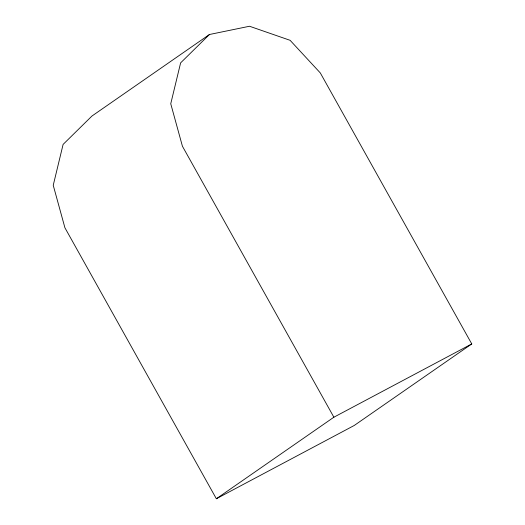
<?xml version="1.0" encoding="UTF-8"?>
<svg xmlns="http://www.w3.org/2000/svg" width="525" height="525" viewBox="0 0 525 525"><rect width="100%" height="100%" fill="white"/><g stroke="black" fill="none" stroke-linecap="round" stroke-linejoin="round"><path stroke-width="0.79" d="M209.449 34.506L180.62 62.875L170.75 103.753L182.424 146.232L333.874 417.211L216.359 498.75L64.916 227.771L53.235 185.292L63.105 144.414L91.941 116.045L209.449 34.506L249.526 26.25L290.108 40.32L320.316 72.949L471.765 343.928L354.25 425.467L216.359 498.75M333.874 417.211L471.765 343.928"/></g></svg>
